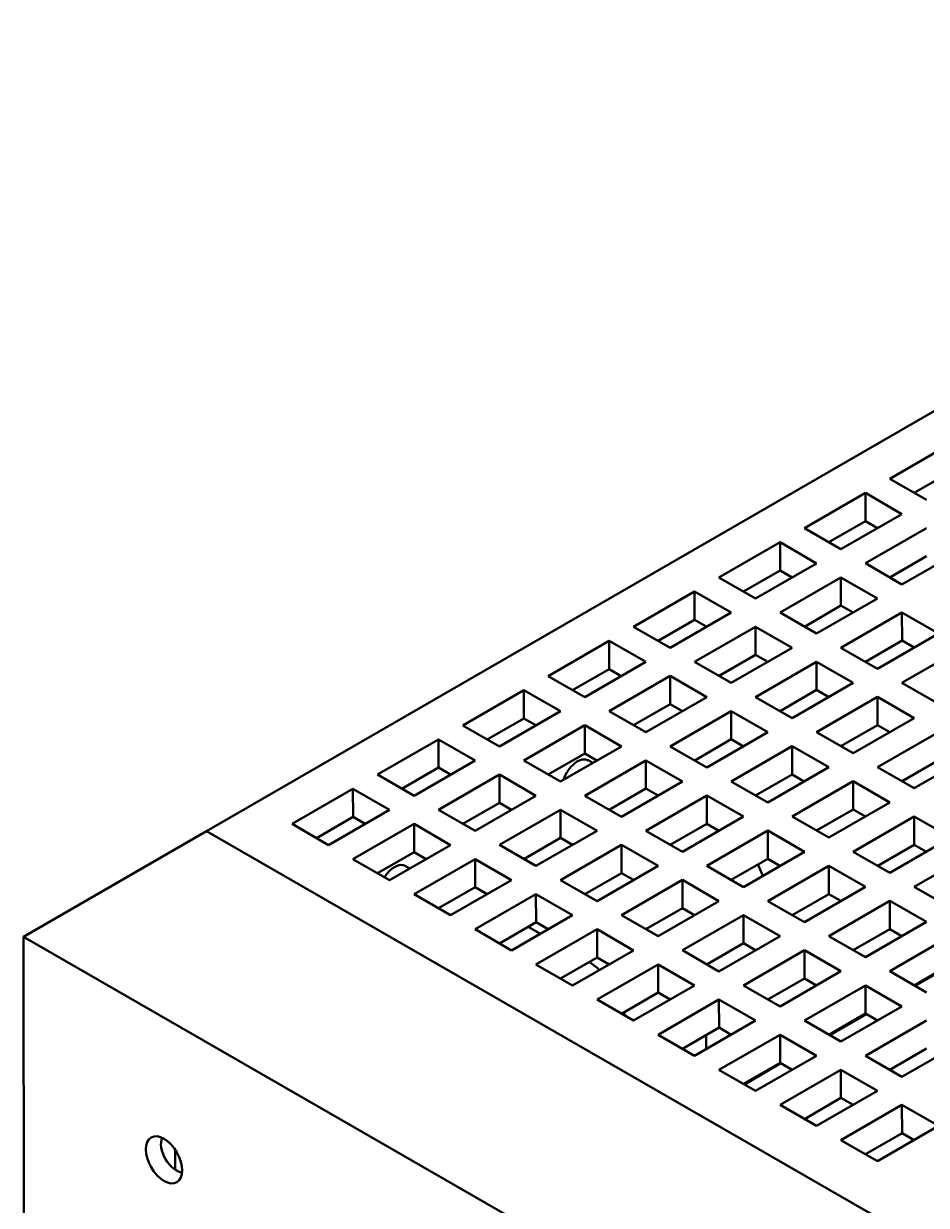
# Model space of a CAD drawing. Header units: millimetres. Extents: x 2121 to 4904, y 892 to 1933.
# Drawn here: x 2971 to 3049.5, y 1709.3 to 1812 of the extents above; entities that cross this region are included whole.
import ezdxf

# ---------------------------------------------------------------- set-up
doc = ezdxf.new("R2010")
doc.units = ezdxf.units.MM
doc.header["$LTSCALE"] = 1.8
doc.layers.add('외형선(ISO)', color=7, linetype='Continuous', lineweight=50)

msp = doc.modelspace()

# ---------------------------------------------------------------- linework, layer by layer
at = {"layer": '외형선(ISO)'}
for p, q in [((3108.52, 1812.02), (2986.92, 1741.81)), ((3046.32, 1772.44), (3051.63, 1775.5)), ((3049.5, 1770.6), (3046.32, 1772.44)), ((3051.63, 1773.05), (3048.45, 1771.21)), ((3038.9, 1768.15), (3044.2, 1771.21)), ((3044.2, 1771.21), (3047.38, 1769.38)), ((3044.2, 1771.21), (3044.2, 1768.76)), ((3047.38, 1769.38), (3042.08, 1766.32)), ((3044.2, 1768.76), (3041.02, 1766.92)), ((3045.26, 1768.15), (3044.2, 1768.76)), ((3042.08, 1766.32), (3038.9, 1768.15)), ((3044.2, 1765.1), (3049.5, 1768.16)), ((3031.47, 1763.86), (3036.78, 1766.92)), ((3036.78, 1766.92), (3039.96, 1765.09)), ((3036.78, 1766.92), (3036.78, 1764.47)), ((3052.69, 1766.32), (3047.38, 1763.26)), ((3049.51, 1765.71), (3046.33, 1763.87)), ((3036.78, 1764.47), (3033.6, 1762.64)), ((3039.96, 1765.09), (3034.65, 1762.03)), ((3037.83, 1763.87), (3036.78, 1764.47)), ((3047.38, 1763.26), (3044.2, 1765.1)), ((3034.65, 1762.03), (3031.47, 1763.86)), ((3036.78, 1760.81), (3042.08, 1763.87)), ((3042.08, 1763.87), (3045.26, 1762.04)), ((3042.08, 1763.87), (3042.08, 1761.42)), ((3024.05, 1759.58), (3029.35, 1762.64)), ((3029.35, 1762.64), (3032.53, 1760.81)), ((3029.35, 1762.64), (3029.35, 1760.19)), ((3042.08, 1761.42), (3038.9, 1759.58)), ((3045.26, 1762.04), (3039.96, 1758.98)), ((3043.14, 1760.81), (3042.08, 1761.42)), ((3029.35, 1760.19), (3026.17, 1758.35)), ((3032.53, 1760.81), (3027.23, 1757.74)), ((3030.41, 1759.58), (3029.35, 1760.19)), ((3039.96, 1758.98), (3036.78, 1760.81)), ((3042.08, 1757.75), (3047.38, 1760.82)), ((3047.38, 1760.82), (3050.56, 1758.98)), ((3047.38, 1760.82), (3047.39, 1758.37)), ((3027.23, 1757.74), (3024.05, 1759.58)), ((3029.35, 1756.52), (3034.65, 1759.58)), ((3034.65, 1759.58), (3037.84, 1757.75)), ((3034.65, 1759.58), (3034.66, 1757.13)), ((3016.62, 1755.29), (3021.93, 1758.35)), ((3021.93, 1758.35), (3025.11, 1756.52)), ((3021.93, 1758.35), (3021.93, 1755.9)), ((3047.39, 1758.37), (3044.21, 1756.53)), ((3050.56, 1758.98), (3045.26, 1755.92)), ((3048.44, 1757.76), (3047.39, 1758.37)), ((3034.66, 1757.13), (3031.48, 1755.3)), ((3037.84, 1757.75), (3032.53, 1754.69)), ((3035.71, 1756.53), (3034.66, 1757.13)), ((3045.26, 1755.92), (3042.08, 1757.75)), ((3047.38, 1754.7), (3052.69, 1757.76)), ((3025.11, 1756.52), (3019.81, 1753.46)), ((3032.53, 1754.69), (3029.35, 1756.52)), ((3034.65, 1753.47), (3039.96, 1756.53)), ((3039.96, 1756.53), (3043.14, 1754.7)), ((3039.96, 1756.53), (3039.96, 1754.08)), ((3019.81, 1753.46), (3016.62, 1755.29)), ((3021.93, 1755.9), (3018.75, 1754.06)), ((3022.98, 1755.29), (3021.93, 1755.9)), ((3021.93, 1752.24), (3027.23, 1755.3)), ((3027.23, 1755.3), (3030.41, 1753.46)), ((3027.23, 1755.3), (3027.23, 1752.85)), ((3009.2, 1751), (3014.5, 1754.06)), ((3014.5, 1754.06), (3017.68, 1752.23)), ((3014.5, 1754.06), (3014.5, 1751.61)), ((3039.96, 1754.08), (3036.78, 1752.24)), ((3043.14, 1754.7), (3037.84, 1751.64)), ((3041.02, 1753.47), (3039.96, 1754.08)), ((3050.56, 1752.87), (3047.38, 1754.7)), ((3030.41, 1753.46), (3025.11, 1750.4)), ((3037.84, 1751.64), (3034.65, 1753.47)), ((3039.96, 1750.41), (3045.26, 1753.48)), ((3045.26, 1753.48), (3048.44, 1751.64)), ((3045.26, 1753.48), (3045.26, 1751.02)), ((3017.68, 1752.23), (3012.38, 1749.17)), ((3025.11, 1750.4), (3021.93, 1752.24)), ((3027.23, 1752.85), (3024.05, 1751.01)), ((3028.29, 1752.24), (3027.23, 1752.85)), ((3027.23, 1749.18), (3032.53, 1752.24)), ((3032.53, 1752.24), (3035.72, 1750.41)), ((3032.53, 1752.24), (3032.54, 1749.79)), ((3012.38, 1749.17), (3009.2, 1751)), ((3014.5, 1751.61), (3011.33, 1749.78)), ((3015.56, 1751.01), (3014.5, 1751.61)), ((3014.5, 1747.95), (3019.81, 1751.01)), ((3019.81, 1751.01), (3022.99, 1749.18)), ((3019.81, 1751.01), (3019.81, 1748.56)), ((3045.26, 1751.02), (3042.08, 1749.19)), ((3048.44, 1751.64), (3043.14, 1748.58)), ((3046.32, 1750.42), (3045.26, 1751.02)), ((3035.72, 1750.41), (3030.41, 1747.35)), ((3043.14, 1748.58), (3039.96, 1750.41)), ((3045.26, 1747.36), (3050.56, 1750.42)), ((3001.77, 1746.72), (3007.08, 1749.78)), ((3007.08, 1749.78), (3010.26, 1747.95)), ((3007.08, 1749.78), (3007.08, 1747.33)), ((3022.99, 1749.18), (3017.68, 1746.12)), ((3030.41, 1747.35), (3027.23, 1749.18)), ((3032.54, 1749.79), (3029.36, 1747.96)), ((3032.53, 1746.13), (3037.84, 1749.19)), ((3033.59, 1749.18), (3032.54, 1749.79)), ((3037.84, 1749.19), (3041.02, 1747.36)), ((3037.84, 1749.19), (3037.84, 1746.74)), ((3010.26, 1747.95), (3004.96, 1744.88)), ((3017.68, 1746.12), (3014.5, 1747.95)), ((3019.81, 1748.56), (3016.63, 1746.72)), ((3020.86, 1747.95), (3019.81, 1748.56)), ((3019.81, 1744.89), (3025.11, 1747.96)), ((3020.5, 1747.74), (3020.11, 1747.97)), ((3025.11, 1747.96), (3028.29, 1746.12)), ((3025.11, 1747.96), (3025.11, 1745.51)), ((3050.57, 1747.97), (3047.39, 1746.14)), ((3053.75, 1748.59), (3048.44, 1745.53)), ((3007.08, 1747.33), (3003.9, 1745.49)), ((3008.14, 1746.72), (3007.08, 1747.33)), ((3037.84, 1746.74), (3034.66, 1744.9)), ((3041.02, 1747.36), (3035.72, 1744.29)), ((3038.89, 1746.13), (3037.84, 1746.74)), ((3048.44, 1745.53), (3045.26, 1747.36)), ((3004.96, 1744.88), (3001.77, 1746.72)), ((3007.08, 1743.66), (3012.38, 1746.72)), ((3012.38, 1746.72), (3015.56, 1744.89)), ((3012.38, 1746.72), (3012.38, 1744.27)), ((3028.29, 1746.12), (3022.99, 1743.06)), ((3035.72, 1744.29), (3032.53, 1746.13)), ((3037.84, 1743.07), (3043.14, 1746.14)), ((3043.14, 1746.14), (3046.32, 1744.3)), ((3043.14, 1746.14), (3043.14, 1743.68)), ((2994.35, 1742.43), (2999.65, 1745.49)), ((2999.65, 1745.49), (3002.83, 1743.66)), ((2999.65, 1745.49), (2999.66, 1743.04)), ((3015.56, 1744.89), (3010.26, 1741.83)), ((3022.99, 1743.06), (3019.81, 1744.89)), ((3025.11, 1745.51), (3021.93, 1743.67)), ((3026.17, 1744.9), (3025.11, 1745.51)), ((3025.11, 1741.84), (3030.41, 1744.9)), ((3030.41, 1744.9), (3033.59, 1743.07)), ((3030.41, 1744.9), (3030.41, 1742.45)), ((3002.83, 1743.66), (2997.53, 1740.6)), ((3010.26, 1741.83), (3007.08, 1743.66)), ((3012.38, 1744.27), (3009.2, 1742.44)), ((3013.44, 1743.67), (3012.38, 1744.27)), ((3012.38, 1740.61), (3017.68, 1743.67)), ((3017.68, 1743.67), (3020.87, 1741.84)), ((3017.68, 1743.67), (3017.69, 1741.22)), ((3043.14, 1743.68), (3039.96, 1741.85)), ((3046.32, 1744.3), (3041.02, 1741.24)), ((3044.2, 1743.08), (3043.14, 1743.68)), ((2999.66, 1743.04), (2996.48, 1741.2)), ((3000.71, 1742.43), (2999.66, 1743.04)), ((3033.59, 1743.07), (3028.29, 1740.01)), ((3041.02, 1741.24), (3037.84, 1743.07)), ((3043.14, 1740.02), (3048.44, 1743.08)), ((3048.44, 1743.08), (3051.63, 1741.25)), ((3048.44, 1743.08), (3048.45, 1740.63)), ((2971.01, 1732.63), (2986.92, 1741.81)), ((3071.78, 1692.95), (2986.92, 1741.81)), ((3082.38, 1686.84), (2986.92, 1741.81)), ((2997.53, 1740.6), (2994.35, 1742.43)), ((2999.65, 1739.38), (3004.96, 1742.44)), ((3004.96, 1742.44), (3008.14, 1740.6)), ((3004.96, 1742.44), (3004.96, 1739.99)), ((3020.87, 1741.84), (3015.56, 1738.78)), ((3028.29, 1740.01), (3025.11, 1741.84)), ((3030.41, 1742.45), (3027.24, 1740.62)), ((3031.47, 1741.84), (3030.41, 1742.45)), ((3030.41, 1738.79), (3035.72, 1741.85)), ((3035.72, 1741.85), (3038.9, 1740.02)), ((3035.72, 1741.85), (3035.72, 1739.4)), ((3008.14, 1740.6), (3002.83, 1737.54)), ((3015.56, 1738.78), (3012.38, 1740.61)), ((3017.69, 1741.22), (3014.51, 1739.38)), ((3017.68, 1737.55), (3022.99, 1740.62)), ((3018.74, 1740.61), (3017.69, 1741.22)), ((3022.99, 1740.62), (3026.17, 1738.78)), ((3022.99, 1740.62), (3022.99, 1738.16)), ((3048.45, 1740.63), (3045.27, 1738.79)), ((3051.63, 1741.25), (3046.32, 1738.19)), ((3049.5, 1740.02), (3048.45, 1740.63)), ((3004.96, 1739.99), (3001.78, 1738.15)), ((3006.01, 1739.38), (3004.96, 1739.99)), ((3038.9, 1740.02), (3033.59, 1736.95)), ((3046.32, 1738.19), (3043.14, 1740.02)), ((3048.44, 1736.97), (3053.75, 1740.03)), ((3002.83, 1737.54), (2999.65, 1739.38)), ((3004.59, 1738.56), (3004.2, 1738.78)), ((3004.96, 1736.32), (3010.26, 1739.38)), ((3010.26, 1739.38), (3013.44, 1737.55)), ((3010.26, 1739.38), (3010.26, 1736.93)), ((3026.17, 1738.78), (3020.87, 1735.72)), ((3033.59, 1736.95), (3030.41, 1738.79)), ((3035.72, 1739.4), (3032.54, 1737.56)), ((3036.77, 1738.79), (3035.72, 1739.4)), ((3035.72, 1735.73), (3041.02, 1738.79)), ((3041.02, 1738.79), (3044.2, 1736.96)), ((3041.02, 1738.79), (3041.02, 1736.34)), ((3013.44, 1737.55), (3008.14, 1734.49)), ((3020.87, 1735.72), (3017.68, 1737.55)), ((3022.99, 1738.16), (3019.81, 1736.33)), ((3024.05, 1737.56), (3022.99, 1738.16)), ((3022.99, 1734.5), (3028.29, 1737.56)), ((3028.29, 1737.56), (3031.47, 1735.73)), ((3028.29, 1737.56), (3028.29, 1735.11)), ((3010.26, 1736.93), (3007.08, 1735.1)), ((3011.32, 1736.32), (3010.26, 1736.93)), ((3044.2, 1736.96), (3038.9, 1733.9)), ((3051.63, 1735.13), (3048.44, 1736.97)), ((3008.14, 1734.49), (3004.96, 1736.32)), ((3010.26, 1733.27), (3015.56, 1736.33)), ((3015.56, 1736.33), (3018.74, 1734.5)), ((3015.56, 1736.33), (3015.57, 1733.88)), ((3031.47, 1735.73), (3026.17, 1732.67)), ((3038.9, 1733.9), (3035.72, 1735.73)), ((3041.02, 1736.34), (3037.84, 1734.51)), ((3042.08, 1735.74), (3041.02, 1736.34)), ((3041.02, 1732.68), (3046.32, 1735.74)), ((3046.32, 1735.74), (3049.5, 1733.91)), ((3046.32, 1735.74), (3046.32, 1733.29)), ((3018.74, 1734.5), (3013.44, 1731.44)), ((3026.17, 1732.67), (3022.99, 1734.5)), ((3028.29, 1735.11), (3025.11, 1733.28)), ((3029.35, 1734.5), (3028.29, 1735.11)), ((3028.29, 1731.45), (3033.59, 1734.51)), ((3033.59, 1734.51), (3036.78, 1732.68)), ((3033.59, 1734.51), (3033.6, 1732.06)), ((3015.57, 1733.88), (3012.39, 1732.04)), ((3015.95, 1732.88), (3014.89, 1733.49)), ((3016.62, 1733.27), (3015.57, 1733.88)), ((3049.5, 1733.91), (3044.2, 1730.85)), ((2971.01, 1732.63), (3066.47, 1677.66)), ((2971.25, 1518.16), (2971.01, 1732.63)), ((3013.44, 1731.44), (3010.26, 1733.27)), ((3015.56, 1730.21), (3020.87, 1733.28)), ((3020.87, 1733.28), (3024.05, 1731.44)), ((3020.87, 1733.28), (3020.87, 1730.82)), ((3036.78, 1732.68), (3031.47, 1729.61)), ((3044.2, 1730.85), (3041.02, 1732.68)), ((3046.32, 1733.29), (3043.15, 1731.45)), ((3047.38, 1732.68), (3046.32, 1733.29)), ((3046.32, 1729.62), (3051.63, 1732.69)), ((3024.05, 1731.44), (3018.74, 1728.38)), ((3031.47, 1729.61), (3028.29, 1731.45)), ((3033.6, 1732.06), (3030.42, 1730.22)), ((3033.59, 1728.39), (3038.9, 1731.45)), ((3034.65, 1731.45), (3033.6, 1732.06)), ((3038.9, 1731.45), (3042.08, 1729.62)), ((3038.9, 1731.45), (3038.9, 1729)), ((3020.87, 1730.82), (3017.69, 1728.99)), ((3021.92, 1730.22), (3020.87, 1730.82)), ((3018.74, 1728.38), (3015.56, 1730.21)), ((3020.87, 1727.16), (3026.17, 1730.22)), ((3026.17, 1730.22), (3029.35, 1728.39)), ((3026.17, 1730.22), (3026.17, 1727.77)), ((3042.08, 1729.62), (3036.78, 1726.56)), ((3049.5, 1727.79), (3046.32, 1729.62)), ((3051.63, 1730.24), (3048.45, 1728.4)), ((3051.71, 1730.19), (3048.53, 1728.36)), ((3029.35, 1728.39), (3024.05, 1725.33)), ((3036.78, 1726.56), (3033.59, 1728.39)), ((3038.9, 1729), (3035.72, 1727.17)), ((3039.96, 1728.4), (3038.9, 1729)), ((3038.9, 1725.34), (3044.2, 1728.4)), ((3044.2, 1728.4), (3047.38, 1726.57)), ((3044.2, 1728.4), (3044.2, 1725.95)), ((3026.17, 1727.77), (3022.99, 1725.93)), ((3027.23, 1727.16), (3026.17, 1727.77)), ((3024.05, 1725.33), (3020.87, 1727.16)), ((3026.17, 1724.11), (3031.47, 1727.17)), ((3031.47, 1727.17), (3034.65, 1725.34)), ((3031.47, 1727.17), (3031.48, 1724.72)), ((3047.38, 1726.57), (3042.08, 1723.51)), ((3034.65, 1725.34), (3029.35, 1722.27)), ((3042.08, 1723.51), (3038.9, 1725.34)), ((3044.2, 1725.95), (3041.02, 1724.11)), ((3044.28, 1725.9), (3041.1, 1724.07)), ((3045.26, 1725.34), (3044.2, 1725.95)), ((3044.2, 1722.28), (3049.5, 1725.35)), ((3031.48, 1724.72), (3028.3, 1722.88)), ((3032.53, 1724.11), (3031.48, 1724.72)), ((3029.35, 1722.27), (3026.17, 1724.11)), ((3030.35, 1723.08), (3030.35, 1724.07)), ((3031.47, 1721.05), (3036.78, 1724.11)), ((3036.78, 1724.11), (3039.96, 1722.28)), ((3036.78, 1724.11), (3036.78, 1721.66)), ((3052.69, 1723.51), (3047.38, 1720.45)), ((3039.96, 1722.28), (3034.65, 1719.22)), ((3047.38, 1720.45), (3044.2, 1722.28)), ((3049.51, 1722.9), (3046.33, 1721.06)), ((3034.65, 1719.22), (3031.47, 1721.05)), ((3036.78, 1721.66), (3033.6, 1719.83)), ((3036.86, 1721.62), (3033.68, 1719.78)), ((3037.83, 1721.05), (3036.78, 1721.66)), ((3036.78, 1718), (3042.08, 1721.06)), ((3042.08, 1721.06), (3045.26, 1719.23)), ((3042.08, 1721.06), (3042.08, 1718.61)), ((3045.26, 1719.23), (3039.96, 1716.17)), ((3039.96, 1716.17), (3036.78, 1718)), ((3042.08, 1718.61), (3038.9, 1716.77)), ((3043.14, 1718), (3042.08, 1718.61)), ((3042.08, 1714.94), (3047.38, 1718.01)), ((3047.38, 1718.01), (3050.56, 1716.17)), ((3047.38, 1718.01), (3047.39, 1715.55)), ((3050.56, 1716.17), (3045.26, 1713.11)), ((3045.26, 1713.11), (3042.08, 1714.94)), ((3047.39, 1715.55), (3044.21, 1713.72)), ((3048.44, 1714.95), (3047.39, 1715.55)), ((2984.18, 1712.37), (2984.18, 1714.14))]:
    msp.add_line(p, q, dxfattribs=at)
for centre, major_axis, ratio, start_param, end_param in [((3019.17, 1746.34), (0.94, 1.62), 0.578096, 0, 1.928202), ((3003.26, 1737.16), (0.94, 1.62), 0.578096, 0, 1.505704), ((2984.28, 1713.84), (0.94, -1.62), 0.57735, 3.522224, 5.902554)]:
    msp.add_ellipse(centre, major_axis=major_axis, ratio=ratio, start_param=start_param, end_param=end_param, dxfattribs=at)
msp.add_ellipse((2983.22, 1713.23), major_axis=(-1.12, 1.95), ratio=0.57735, dxfattribs=at)
msp.add_open_spline([(3035.26, 1737.92), (3035.17, 1738.19), (3035.06, 1738.46), (3034.91, 1738.78), (3034.89, 1738.84), (3034.86, 1738.9)], degree=3, knots=[5.1481055, 5.1481055, 5.1481055, 5.1481055, 5.3407075, 5.3407075, 5.3836763, 5.3836763, 5.3836763, 5.3836763], dxfattribs=at)
for points in [[(3021.08, 1729.73), (3020.81, 1729.99), (3020.51, 1730.22), (3020.19, 1730.43)], [(3023.28, 1725.77), (3023.26, 1725.87), (3023.24, 1725.97), (3023.21, 1726.06)], [(3030.36, 1722.86), (3030.36, 1722.93), (3030.35, 1723), (3030.35, 1723.08)]]:
    msp.add_open_spline(points, degree=3, dxfattribs=at)

doc.saveas('drawing.dxf')
